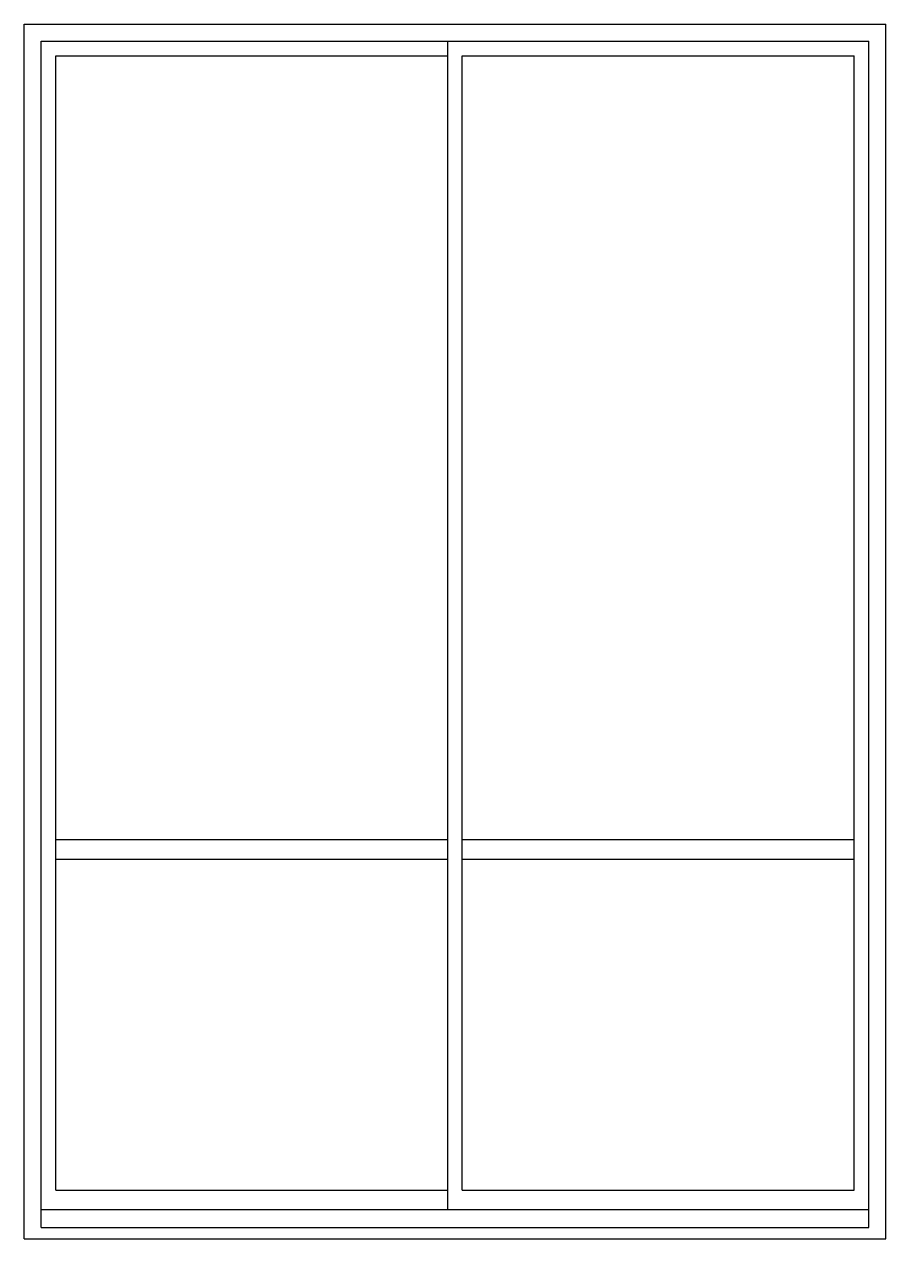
# Model space of a CAD drawing. Units: millimetres at full size, sheet at 1:100. Extents: x -8102 to -6332, y -3550 to -1055.
import ezdxf

# ---------------------------------------------------------------- set-up
doc = ezdxf.new("R2010")
doc.units = ezdxf.units.MM
doc.header["$LTSCALE"] = 100
doc.layers.add('0-0', color=7, linetype='Continuous')

msp = doc.modelspace()

# ---------------------------------------------------------------- linework, layer by layer
at = {"layer": '0-0'}
for p, q in [((-8102.3, -3549.8), (-8102.3, -1054.8)), ((-8102.3, -1054.8), (-6332.3, -1054.8)), ((-6332.3, -3549.8), (-6332.3, -1054.8)), ((-8067.3, -3526.8), (-8067.3, -1089.8)), ((-8067.3, -1089.8), (-6367.3, -1089.8)), ((-7232.3, -3489.8), (-7232.3, -1089.8)), ((-6367.3, -3526.8), (-6367.3, -1089.8)), ((-6397.3, -3449.8), (-6397.3, -1119.8)), ((-8037.3, -2729.8), (-7232.3, -2729.8)), ((-7202.3, -2729.8), (-6397.3, -2729.8)), ((-8037.3, -2769.8), (-7232.3, -2769.8)), ((-7202.3, -2769.8), (-6397.3, -2769.8)), ((-8037.3, -3449.8), (-7232.3, -3449.8)), ((-7202.3, -3449.8), (-6397.3, -3449.8)), ((-8067.3, -3489.8), (-6367.3, -3489.8)), ((-8067.3, -3526.8), (-6367.3, -3526.8)), ((-8102.3, -3549.8), (-6332.3, -3549.8))]:
    msp.add_line(p, q, dxfattribs=at)
for points in [[(-8037.3, -3449.8), (-8037.3, -1119.8), (-7232.3, -1119.8)], [(-7202.3, -3449.8), (-7202.3, -1119.8), (-6397.3, -1119.8)]]:
    msp.add_lwpolyline(points, dxfattribs=at)

doc.saveas('drawing.dxf')
